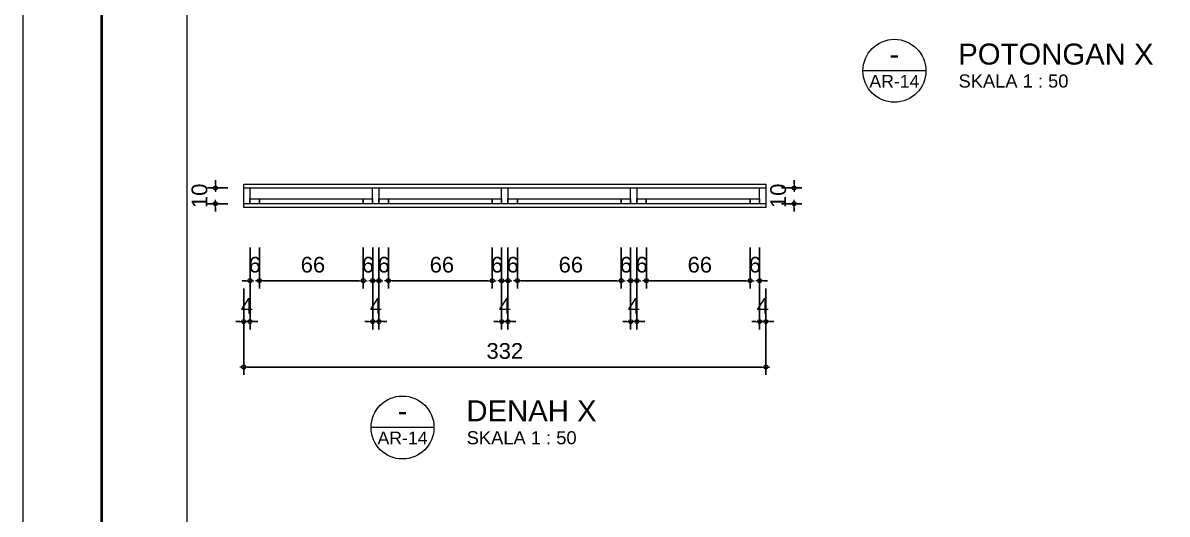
# Model space of a CAD drawing. Header units: inches. Extents: x 249 to 1192, y -18 to 440.
# Drawn here: x 249.22 to 263.77, y 130.47 to 136.71 of the extents above; entities that cross this region are included whole.
import ezdxf
from ezdxf.enums import TextEntityAlignment as Align

# ---------------------------------------------------------------- set-up
doc = ezdxf.new("R2010")
doc.units = ezdxf.units.IN
doc.header["$MEASUREMENT"] = 0
for name, color, linetype, lineweight in [('GRS KOP', 1, 'Continuous', 40), ('KOP', 7, 'Continuous', 20), ('KUSEN', 16, 'Continuous', 15), ('lan', 7, 'Continuous', 15), ('NOT', 7, 'Continuous', 9), ('TEXS', 7, 'Continuous', 9)]:
    doc.layers.add(name, color=color, linetype=linetype, lineweight=lineweight)
doc.styles.add('S', font='SIMPLEX', dxfattribs={"width": 1.1})
doc.styles.get("Standard").update_dxf_attribs({"font": 'arial.ttf'})
doc.dimstyles.new('SK-50', dxfattribs={"dimtxt": 0.25, "dimasz": 0.1, "dimexe": 0.1, "dimexo": 0, "dimgap": 0.1, "dimtad": 1, "dimdec": 0, "dimlfac": 50, "dimzin": 12, "dimdsep": 46, "dimtxsty": 'Standard', "dimblk": 'BULAT', "dimcen": 0.1, "dimadec": 0, "dimazin": 3, "dimtfac": 1, "dimtdec": 0, "dimtix": 1, "dimtofl": 0, "dimtmove": 0, "dimatfit": 3, "dimldrblk": 'BULAT', "dimfxl": 0, "dimtolj": 1, "dimtzin": 0, "dimarcsym": 0})

# ---------------------------------------------------------------- blocks, each defined once
blk = doc.blocks.new('KOP-ARS')
at = {"layer": 'GRS KOP'}
blk.add_line((1, 54), (1, 1), dxfattribs=at)
at = {"layer": 'KOP'}
blk.add_lwpolyline([(0, 0), (84, 0), (84, 55), (0, 55)], close=True, dxfattribs=at)
for tag, height, p in [('SUKMA', 0.2, (78, 9.9)), ('1:100', 0.25, (81.3, 5.5)), ('1:100', 0.25, (81.3, 4.9)), ('1:100', 0.25, (81.3, 4.3)), ('AR-01', 0.35, (78.15, 2.7)), ('10', 0.35, (81.3, 2.7)), ('2012', 0.35, (81.3, 1.7))]:
    blk.add_attdef(tag, text='', height=height, dxfattribs=at).set_placement(p, align=Align.MIDDLE)
for p in [(73.7, 5.325), (73.7, 4.725), (73.7, 4.125)]:
    blk.add_attdef('-', p, '', height=0.35, dxfattribs=at)
blk = doc.blocks.new('BULAT')
for p, q in [((-1, 0), (1, 0)), ((0, -1), (0, 1))]:
    blk.add_line(p, q)
blk.add_circle((0, 0), 0.5)
blk = doc.blocks.new('*D748')
at = {"layer": 'DEFPOINTS', "color": 0}
for p in [(252.226, 133.852), (253.546, 133.852), (252.226, 133.432)]:
    blk.add_point(p, dxfattribs=at)
at = {"layer": 'TEXS', "color": 0, "lineweight": -2}
for p, q in [((252.226, 133.852), (252.226, 133.332)), ((253.546, 133.852), (253.546, 133.332)), ((253.496, 133.432), (252.276, 133.432))]:
    blk.add_line(p, q, dxfattribs=at)
at = {"layer": 'TEXS', "color": 0, "lineweight": -2, "xscale": 0.05, "yscale": 0.05, "zscale": 0.05}
for p, rotation in [((252.226, 133.432), 179.9999999999739), ((253.546, 133.432), 359.999999999974)]:
    blk.add_blockref('BULAT', p, dxfattribs=dict(at, rotation=rotation))
at = {"layer": 'TEXS', "color": 0, "insert": (252.906, 133.634), "char_height": 0.2, "attachment_point": 5}
blk.add_mtext('\\A1;66', dxfattribs=at)
blk = doc.blocks.new('*D749')
at = {"layer": 'DEFPOINTS', "color": 0}
for p in [(253.666, 133.332), (253.746, 133.332), (253.666, 132.913)]:
    blk.add_point(p, dxfattribs=at)
at = {"layer": 'TEXS', "color": 0, "lineweight": -2}
for p, q in [((253.666, 133.332), (253.666, 132.813)), ((253.746, 133.332), (253.746, 132.813)), ((253.616, 132.913), (253.566, 132.913)), ((253.796, 132.913), (253.846, 132.913))]:
    blk.add_line(p, q, dxfattribs=at)
at = {"layer": 'TEXS', "color": 0, "lineweight": -2, "xscale": 0.05, "yscale": 0.05, "zscale": 0.05}
for p, rotation in [((253.666, 132.913), 359.999999999974), ((253.746, 132.913), 179.9999999999739)]:
    blk.add_blockref('BULAT', p, dxfattribs=dict(at, rotation=rotation))
at = {"layer": 'TEXS', "color": 0, "insert": (253.706, 133.113), "char_height": 0.2, "attachment_point": 5}
blk.add_mtext('\\A1;4', dxfattribs=at)
blk = doc.blocks.new('*D750')
at = {"layer": 'DEFPOINTS', "color": 0}
for p in [(251.666, 134.61), (251.826, 134.61), (251.826, 134.41)]:
    blk.add_point(p, dxfattribs=at)
at = {"layer": 'TEXS', "color": 0, "lineweight": -2}
for p, q in [((251.826, 134.61), (251.566, 134.61)), ((251.666, 134.66), (251.666, 134.71)), ((251.826, 134.41), (251.566, 134.41)), ((251.666, 134.36), (251.666, 134.31))]:
    blk.add_line(p, q, dxfattribs=at)
at = {"layer": 'TEXS', "color": 0, "lineweight": -2, "xscale": 0.05, "yscale": 0.05, "zscale": 0.05}
for p, rotation in [((251.666, 134.61), 270), ((251.666, 134.41), 90)]:
    blk.add_blockref('BULAT', p, dxfattribs=dict(at, rotation=rotation))
at = {"layer": 'TEXS', "color": 0, "insert": (251.464, 134.51), "char_height": 0.2, "attachment_point": 5, "rotation": 90}
blk.add_mtext('\\A1;10', dxfattribs=at)
blk = doc.blocks.new('*D751')
at = {"layer": 'DEFPOINTS', "color": 0}
for p in [(252.026, 133.332), (258.666, 133.332), (258.666, 132.335)]:
    blk.add_point(p, dxfattribs=at)
at = {"layer": 'TEXS', "color": 0, "lineweight": -2}
for p, q in [((252.026, 133.332), (252.026, 132.235)), ((258.666, 133.332), (258.666, 132.235)), ((252.076, 132.335), (258.616, 132.335))]:
    blk.add_line(p, q, dxfattribs=at)
at = {"layer": 'TEXS', "color": 0, "lineweight": -2, "xscale": 0.05, "yscale": 0.05, "zscale": 0.05, "rotation": 180}
blk.add_blockref('BULAT', (252.026, 132.335), dxfattribs=at)
at = {"layer": 'TEXS', "color": 0, "lineweight": -2, "xscale": 0.05, "yscale": 0.05, "zscale": 0.05}
blk.add_blockref('BULAT', (258.666, 132.335), dxfattribs=at)
at = {"layer": 'TEXS', "color": 0, "insert": (255.346, 132.538), "char_height": 0.2, "attachment_point": 5}
blk.add_mtext('\\A1;332', dxfattribs=at)
blk = doc.blocks.new('*D752')
at = {"layer": 'DEFPOINTS', "color": 0}
for p in [(252.026, 133.332), (252.106, 133.332), (252.026, 132.913)]:
    blk.add_point(p, dxfattribs=at)
at = {"layer": 'TEXS', "color": 0, "lineweight": -2}
for p, q in [((252.026, 133.332), (252.026, 132.813)), ((252.106, 133.332), (252.106, 132.813)), ((251.976, 132.913), (251.926, 132.913)), ((252.156, 132.913), (252.206, 132.913))]:
    blk.add_line(p, q, dxfattribs=at)
at = {"layer": 'TEXS', "color": 0, "lineweight": -2, "xscale": 0.05, "yscale": 0.05, "zscale": 0.05}
for p, rotation in [((252.026, 132.913), 359.999999999974), ((252.106, 132.913), 179.9999999999739)]:
    blk.add_blockref('BULAT', p, dxfattribs=dict(at, rotation=rotation))
at = {"layer": 'TEXS', "color": 0, "insert": (252.066, 133.113), "char_height": 0.2, "attachment_point": 5}
blk.add_mtext('\\A1;4', dxfattribs=at)
blk = doc.blocks.new('*D753')
at = {"layer": 'DEFPOINTS', "color": 0}
for p in [(252.106, 133.852), (252.226, 133.852), (252.106, 133.432)]:
    blk.add_point(p, dxfattribs=at)
at = {"layer": 'TEXS', "color": 0, "lineweight": -2}
for p, q in [((252.106, 133.852), (252.106, 133.332)), ((252.226, 133.852), (252.226, 133.332)), ((252.056, 133.432), (252.006, 133.432)), ((252.276, 133.432), (252.326, 133.432))]:
    blk.add_line(p, q, dxfattribs=at)
at = {"layer": 'TEXS', "color": 0, "lineweight": -2, "xscale": 0.05, "yscale": 0.05, "zscale": 0.05}
for p, rotation in [((252.106, 133.432), 359.999999999974), ((252.226, 133.432), 179.9999999999739)]:
    blk.add_blockref('BULAT', p, dxfattribs=dict(at, rotation=rotation))
at = {"layer": 'TEXS', "color": 0, "insert": (252.166, 133.634), "char_height": 0.2, "attachment_point": 5}
blk.add_mtext('\\A1;6', dxfattribs=at)
blk = doc.blocks.new('*D754')
at = {"layer": 'DEFPOINTS', "color": 0}
for p in [(253.546, 133.852), (253.666, 133.852), (253.546, 133.432)]:
    blk.add_point(p, dxfattribs=at)
at = {"layer": 'TEXS', "color": 0, "lineweight": -2}
for p, q in [((253.546, 133.852), (253.546, 133.332)), ((253.666, 133.852), (253.666, 133.332)), ((253.496, 133.432), (253.446, 133.432)), ((253.716, 133.432), (253.766, 133.432))]:
    blk.add_line(p, q, dxfattribs=at)
at = {"layer": 'TEXS', "color": 0, "lineweight": -2, "xscale": 0.05, "yscale": 0.05, "zscale": 0.05}
for p, rotation in [((253.546, 133.432), 359.999999999974), ((253.666, 133.432), 179.9999999999739)]:
    blk.add_blockref('BULAT', p, dxfattribs=dict(at, rotation=rotation))
at = {"layer": 'TEXS', "color": 0, "insert": (253.606, 133.634), "char_height": 0.2, "attachment_point": 5}
blk.add_mtext('\\A1;6', dxfattribs=at)
blk = doc.blocks.new('*D755')
at = {"layer": 'DEFPOINTS', "color": 0}
for p in [(253.746, 133.852), (253.866, 133.852), (253.746, 133.432)]:
    blk.add_point(p, dxfattribs=at)
at = {"layer": 'TEXS', "color": 0, "lineweight": -2}
for p, q in [((253.746, 133.852), (253.746, 133.332)), ((253.866, 133.852), (253.866, 133.332)), ((253.696, 133.432), (253.646, 133.432)), ((253.916, 133.432), (253.966, 133.432))]:
    blk.add_line(p, q, dxfattribs=at)
at = {"layer": 'TEXS', "color": 0, "lineweight": -2, "xscale": 0.05, "yscale": 0.05, "zscale": 0.05}
for p, rotation in [((253.746, 133.432), 359.999999999974), ((253.866, 133.432), 179.9999999999739)]:
    blk.add_blockref('BULAT', p, dxfattribs=dict(at, rotation=rotation))
at = {"layer": 'TEXS', "color": 0, "insert": (253.806, 133.634), "char_height": 0.2, "attachment_point": 5}
blk.add_mtext('\\A1;6', dxfattribs=at)
blk = doc.blocks.new('*D756')
at = {"layer": 'DEFPOINTS', "color": 0}
for p in [(253.866, 133.852), (255.186, 133.852), (253.866, 133.432)]:
    blk.add_point(p, dxfattribs=at)
at = {"layer": 'TEXS', "color": 0, "lineweight": -2}
for p, q in [((253.866, 133.852), (253.866, 133.332)), ((255.186, 133.852), (255.186, 133.332)), ((255.136, 133.432), (253.916, 133.432))]:
    blk.add_line(p, q, dxfattribs=at)
at = {"layer": 'TEXS', "color": 0, "lineweight": -2, "xscale": 0.05, "yscale": 0.05, "zscale": 0.05}
for p, rotation in [((253.866, 133.432), 179.9999999999739), ((255.186, 133.432), 359.999999999974)]:
    blk.add_blockref('BULAT', p, dxfattribs=dict(at, rotation=rotation))
at = {"layer": 'TEXS', "color": 0, "insert": (254.546, 133.634), "char_height": 0.2, "attachment_point": 5}
blk.add_mtext('\\A1;66', dxfattribs=at)
blk = doc.blocks.new('*D757')
at = {"layer": 'DEFPOINTS', "color": 0}
for p in [(255.186, 133.852), (255.306, 133.852), (255.186, 133.432)]:
    blk.add_point(p, dxfattribs=at)
at = {"layer": 'TEXS', "color": 0, "lineweight": -2}
for p, q in [((255.186, 133.852), (255.186, 133.332)), ((255.306, 133.852), (255.306, 133.332)), ((255.136, 133.432), (255.086, 133.432)), ((255.356, 133.432), (255.406, 133.432))]:
    blk.add_line(p, q, dxfattribs=at)
at = {"layer": 'TEXS', "color": 0, "lineweight": -2, "xscale": 0.05, "yscale": 0.05, "zscale": 0.05}
for p, rotation in [((255.186, 133.432), 359.999999999974), ((255.306, 133.432), 179.9999999999739)]:
    blk.add_blockref('BULAT', p, dxfattribs=dict(at, rotation=rotation))
at = {"layer": 'TEXS', "color": 0, "insert": (255.246, 133.634), "char_height": 0.2, "attachment_point": 5}
blk.add_mtext('\\A1;6', dxfattribs=at)
blk = doc.blocks.new('*D758')
at = {"layer": 'DEFPOINTS', "color": 0}
for p in [(255.306, 133.332), (255.386, 133.332), (255.306, 132.913)]:
    blk.add_point(p, dxfattribs=at)
at = {"layer": 'TEXS', "color": 0, "lineweight": -2}
for p, q in [((255.306, 133.332), (255.306, 132.813)), ((255.386, 133.332), (255.386, 132.813)), ((255.256, 132.913), (255.206, 132.913)), ((255.436, 132.913), (255.486, 132.913))]:
    blk.add_line(p, q, dxfattribs=at)
at = {"layer": 'TEXS', "color": 0, "lineweight": -2, "xscale": 0.05, "yscale": 0.05, "zscale": 0.05}
for p, rotation in [((255.306, 132.913), 359.999999999974), ((255.386, 132.913), 179.9999999999739)]:
    blk.add_blockref('BULAT', p, dxfattribs=dict(at, rotation=rotation))
at = {"layer": 'TEXS', "color": 0, "insert": (255.346, 133.113), "char_height": 0.2, "attachment_point": 5}
blk.add_mtext('\\A1;4', dxfattribs=at)
blk = doc.blocks.new('*D759')
at = {"layer": 'DEFPOINTS', "color": 0}
for p in [(255.386, 133.852), (255.506, 133.852), (255.386, 133.432)]:
    blk.add_point(p, dxfattribs=at)
at = {"layer": 'TEXS', "color": 0, "lineweight": -2}
for p, q in [((255.386, 133.852), (255.386, 133.332)), ((255.506, 133.852), (255.506, 133.332)), ((255.336, 133.432), (255.286, 133.432)), ((255.556, 133.432), (255.606, 133.432))]:
    blk.add_line(p, q, dxfattribs=at)
at = {"layer": 'TEXS', "color": 0, "lineweight": -2, "xscale": 0.05, "yscale": 0.05, "zscale": 0.05}
for p, rotation in [((255.386, 133.432), 359.999999999974), ((255.506, 133.432), 179.9999999999739)]:
    blk.add_blockref('BULAT', p, dxfattribs=dict(at, rotation=rotation))
at = {"layer": 'TEXS', "color": 0, "insert": (255.446, 133.634), "char_height": 0.2, "attachment_point": 5}
blk.add_mtext('\\A1;6', dxfattribs=at)
blk = doc.blocks.new('*D760')
at = {"layer": 'DEFPOINTS', "color": 0}
for p in [(255.506, 133.852), (256.826, 133.852), (255.506, 133.432)]:
    blk.add_point(p, dxfattribs=at)
at = {"layer": 'TEXS', "color": 0, "lineweight": -2}
for p, q in [((255.506, 133.852), (255.506, 133.332)), ((256.826, 133.852), (256.826, 133.332)), ((256.776, 133.432), (255.556, 133.432))]:
    blk.add_line(p, q, dxfattribs=at)
at = {"layer": 'TEXS', "color": 0, "lineweight": -2, "xscale": 0.05, "yscale": 0.05, "zscale": 0.05}
for p, rotation in [((255.506, 133.432), 179.9999999999739), ((256.826, 133.432), 359.999999999974)]:
    blk.add_blockref('BULAT', p, dxfattribs=dict(at, rotation=rotation))
at = {"layer": 'TEXS', "color": 0, "insert": (256.186, 133.634), "char_height": 0.2, "attachment_point": 5}
blk.add_mtext('\\A1;66', dxfattribs=at)
blk = doc.blocks.new('*D761')
at = {"layer": 'DEFPOINTS', "color": 0}
for p in [(256.826, 133.852), (256.946, 133.852), (256.826, 133.432)]:
    blk.add_point(p, dxfattribs=at)
at = {"layer": 'TEXS', "color": 0, "lineweight": -2}
for p, q in [((256.826, 133.852), (256.826, 133.332)), ((256.946, 133.852), (256.946, 133.332)), ((256.776, 133.432), (256.726, 133.432)), ((256.996, 133.432), (257.046, 133.432))]:
    blk.add_line(p, q, dxfattribs=at)
at = {"layer": 'TEXS', "color": 0, "lineweight": -2, "xscale": 0.05, "yscale": 0.05, "zscale": 0.05}
for p, rotation in [((256.826, 133.432), 359.999999999974), ((256.946, 133.432), 179.9999999999739)]:
    blk.add_blockref('BULAT', p, dxfattribs=dict(at, rotation=rotation))
at = {"layer": 'TEXS', "color": 0, "insert": (256.886, 133.634), "char_height": 0.2, "attachment_point": 5}
blk.add_mtext('\\A1;6', dxfattribs=at)
blk = doc.blocks.new('*D762')
at = {"layer": 'DEFPOINTS', "color": 0}
for p in [(256.946, 133.332), (257.026, 133.332), (256.946, 132.913)]:
    blk.add_point(p, dxfattribs=at)
at = {"layer": 'TEXS', "color": 0, "lineweight": -2}
for p, q in [((256.946, 133.332), (256.946, 132.813)), ((257.026, 133.332), (257.026, 132.813)), ((256.896, 132.913), (256.846, 132.913)), ((257.076, 132.913), (257.126, 132.913))]:
    blk.add_line(p, q, dxfattribs=at)
at = {"layer": 'TEXS', "color": 0, "lineweight": -2, "xscale": 0.05, "yscale": 0.05, "zscale": 0.05}
for p, rotation in [((256.946, 132.913), 359.999999999974), ((257.026, 132.913), 179.9999999999739)]:
    blk.add_blockref('BULAT', p, dxfattribs=dict(at, rotation=rotation))
at = {"layer": 'TEXS', "color": 0, "insert": (256.986, 133.113), "char_height": 0.2, "attachment_point": 5}
blk.add_mtext('\\A1;4', dxfattribs=at)
blk = doc.blocks.new('*D763')
at = {"layer": 'DEFPOINTS', "color": 0}
for p in [(257.026, 133.852), (257.146, 133.852), (257.026, 133.432)]:
    blk.add_point(p, dxfattribs=at)
at = {"layer": 'TEXS', "color": 0, "lineweight": -2}
for p, q in [((257.026, 133.852), (257.026, 133.332)), ((257.146, 133.852), (257.146, 133.332)), ((256.976, 133.432), (256.926, 133.432)), ((257.196, 133.432), (257.246, 133.432))]:
    blk.add_line(p, q, dxfattribs=at)
at = {"layer": 'TEXS', "color": 0, "lineweight": -2, "xscale": 0.05, "yscale": 0.05, "zscale": 0.05}
for p, rotation in [((257.026, 133.432), 359.999999999974), ((257.146, 133.432), 179.9999999999739)]:
    blk.add_blockref('BULAT', p, dxfattribs=dict(at, rotation=rotation))
at = {"layer": 'TEXS', "color": 0, "insert": (257.086, 133.634), "char_height": 0.2, "attachment_point": 5}
blk.add_mtext('\\A1;6', dxfattribs=at)
blk = doc.blocks.new('*D764')
at = {"layer": 'DEFPOINTS', "color": 0}
for p in [(257.146, 133.852), (258.466, 133.852), (257.146, 133.432)]:
    blk.add_point(p, dxfattribs=at)
at = {"layer": 'TEXS', "color": 0, "lineweight": -2}
for p, q in [((257.146, 133.852), (257.146, 133.332)), ((258.466, 133.852), (258.466, 133.332)), ((258.416, 133.432), (257.196, 133.432))]:
    blk.add_line(p, q, dxfattribs=at)
at = {"layer": 'TEXS', "color": 0, "lineweight": -2, "xscale": 0.05, "yscale": 0.05, "zscale": 0.05}
for p, rotation in [((257.146, 133.432), 179.9999999999739), ((258.466, 133.432), 359.999999999974)]:
    blk.add_blockref('BULAT', p, dxfattribs=dict(at, rotation=rotation))
at = {"layer": 'TEXS', "color": 0, "insert": (257.826, 133.634), "char_height": 0.2, "attachment_point": 5}
blk.add_mtext('\\A1;66', dxfattribs=at)
blk = doc.blocks.new('*D765')
at = {"layer": 'DEFPOINTS', "color": 0}
for p in [(258.466, 133.852), (258.586, 133.852), (258.466, 133.432)]:
    blk.add_point(p, dxfattribs=at)
at = {"layer": 'TEXS', "color": 0, "lineweight": -2}
for p, q in [((258.466, 133.852), (258.466, 133.332)), ((258.586, 133.852), (258.586, 133.332)), ((258.416, 133.432), (258.366, 133.432)), ((258.636, 133.432), (258.686, 133.432))]:
    blk.add_line(p, q, dxfattribs=at)
at = {"layer": 'TEXS', "color": 0, "lineweight": -2, "xscale": 0.05, "yscale": 0.05, "zscale": 0.05}
for p, rotation in [((258.466, 133.432), 359.999999999974), ((258.586, 133.432), 179.9999999999739)]:
    blk.add_blockref('BULAT', p, dxfattribs=dict(at, rotation=rotation))
at = {"layer": 'TEXS', "color": 0, "insert": (258.526, 133.634), "char_height": 0.2, "attachment_point": 5}
blk.add_mtext('\\A1;6', dxfattribs=at)
blk = doc.blocks.new('*D766')
at = {"layer": 'DEFPOINTS', "color": 0}
for p in [(258.586, 133.332), (258.666, 133.332), (258.586, 132.913)]:
    blk.add_point(p, dxfattribs=at)
at = {"layer": 'TEXS', "color": 0, "lineweight": -2}
for p, q in [((258.586, 133.332), (258.586, 132.813)), ((258.666, 133.332), (258.666, 132.813)), ((258.536, 132.913), (258.486, 132.913)), ((258.716, 132.913), (258.766, 132.913))]:
    blk.add_line(p, q, dxfattribs=at)
at = {"layer": 'TEXS', "color": 0, "lineweight": -2, "xscale": 0.05, "yscale": 0.05, "zscale": 0.05}
for p, rotation in [((258.586, 132.913), 359.999999999974), ((258.666, 132.913), 179.9999999999739)]:
    blk.add_blockref('BULAT', p, dxfattribs=dict(at, rotation=rotation))
at = {"layer": 'TEXS', "color": 0, "insert": (258.626, 133.113), "char_height": 0.2, "attachment_point": 5}
blk.add_mtext('\\A1;4', dxfattribs=at)
blk = doc.blocks.new('*D767')
at = {"layer": 'DEFPOINTS', "color": 0}
for p in [(258.866, 134.61), (259.025, 134.61), (258.866, 134.41)]:
    blk.add_point(p, dxfattribs=at)
at = {"layer": 'TEXS', "color": 0, "lineweight": -2}
for p, q in [((258.866, 134.61), (259.125, 134.61)), ((259.025, 134.66), (259.025, 134.71)), ((258.866, 134.41), (259.125, 134.41)), ((259.025, 134.36), (259.025, 134.31))]:
    blk.add_line(p, q, dxfattribs=at)
at = {"layer": 'TEXS', "color": 0, "lineweight": -2, "xscale": 0.05, "yscale": 0.05, "zscale": 0.05}
for p, rotation in [((259.025, 134.61), 270), ((259.025, 134.41), 90)]:
    blk.add_blockref('BULAT', p, dxfattribs=dict(at, rotation=rotation))
at = {"layer": 'TEXS', "color": 0, "insert": (258.823, 134.51), "char_height": 0.2, "attachment_point": 5, "rotation": 90}
blk.add_mtext('\\A1;10', dxfattribs=at)
blk = doc.blocks.new('Ndtpd')
blk.add_line((0.747, 0), (-0.747, 0))
blk.add_circle((0, 0), 0.747)
at = {"color": 10, "style": 'S', "width": 1.1, "flags": 4}
blk.add_attdef('NO', text='', height=0.5, dxfattribs=at).set_placement((0, 0.148), align=Align.CENTER)
blk.add_attdef('NDTPD', (1.516, 0.148), '', height=0.5, dxfattribs=at)
at = {"color": 5, "style": 'S', "width": 1.1, "flags": 4}
blk.add_attdef('NOLBR', text='', height=0.3, dxfattribs=at).set_placement((0, -0.398), align=Align.CENTER)
blk.add_attdef('SKALA', (1.523, -0.398), '', height=0.3, dxfattribs=at)

msp = doc.modelspace()

# ---------------------------------------------------------------- linework, layer by layer
at = {"layer": 'KUSEN'}
for points in [[(252.0255, 134.6096), (258.6655, 134.6096), (258.6655, 134.4096), (252.0255, 134.4096)], [(252.0255, 134.6096), (252.1055, 134.6096), (252.1055, 134.4096), (252.0255, 134.4096)], [(253.6655, 134.6096), (253.7455, 134.6096), (253.7455, 134.4096), (253.6655, 134.4096)], [(255.3055, 134.6096), (255.3855, 134.6096), (255.3855, 134.4096), (255.3055, 134.4096)], [(256.9455, 134.6096), (257.0255, 134.6096), (257.0255, 134.4096), (256.9455, 134.4096)], [(258.5855, 134.6096), (258.6655, 134.6096), (258.6655, 134.4096), (258.5855, 134.4096)], [(252.1055, 134.4096), (252.1055, 134.4697), (252.2255, 134.4697), (252.2255, 134.4097)], [(252.2255, 134.4697), (253.5455, 134.4697), (253.5455, 134.4096), (252.2255, 134.4096)], [(253.5455, 134.4096), (253.5455, 134.4697), (253.6655, 134.4697), (253.6655, 134.4097)], [(253.7455, 134.4096), (253.7455, 134.4697), (253.8655, 134.4697), (253.8655, 134.4097)], [(253.8655, 134.4697), (255.1855, 134.4697), (255.1855, 134.4096), (253.8655, 134.4096)], [(255.1855, 134.4096), (255.1855, 134.4697), (255.3055, 134.4697), (255.3055, 134.4097)], [(255.3855, 134.4096), (255.3855, 134.4697), (255.5055, 134.4697), (255.5055, 134.4097)], [(255.5055, 134.4697), (256.8255, 134.4697), (256.8255, 134.4096), (255.5055, 134.4096)], [(256.8255, 134.4096), (256.8255, 134.4697), (256.9455, 134.4697), (256.9455, 134.4097)], [(257.0255, 134.4096), (257.0255, 134.4697), (257.1455, 134.4697), (257.1455, 134.4097)], [(257.1455, 134.4697), (258.4655, 134.4697), (258.4655, 134.4096), (257.1455, 134.4096)], [(258.4655, 134.4096), (258.4655, 134.4697), (258.5855, 134.4697), (258.5855, 134.4097)]]:
    msp.add_lwpolyline(points, close=True, dxfattribs=at)
at = {"layer": 'lan', "ltscale": 0.1}
msp.add_lwpolyline([(252.0255, 134.6596), (258.6655, 134.6596), (258.6655, 134.3596), (252.0255, 134.3596)], close=True, dxfattribs=at)
at = {"layer": 'TEXS'}
msp.add_lwpolyline([(251.3016, 124.863), (263.9483, 124.863), (263.9483, 144.8998), (251.3016, 144.8998)], close=True, dxfattribs=at)

# ---------------------------------------------------------------- block references
at = {"layer": 'KOP'}
msp.add_blockref('KOP-ARS', (249.2179, 115.4885), dxfattribs=at)
at = {"layer": 'NOT', "lineweight": 0}
ref = msp.add_blockref('Ndtpd', (260.3, 136.0985), dxfattribs=dict(at, xscale=0.5354752342703932, yscale=0.5354752342703932, zscale=0.5354752342703932))
ref.add_attrib('NO', '-', dxfattribs={"layer": '0', "height": 0.2667, "flags": 4}).set_placement((260.2997, 136.1775), align=Align.CENTER)
ref.add_attrib('NDTPD', 'POTONGAN X', (261.1117, 136.1775), dxfattribs={"layer": '0', "height": 0.26667, "flags": 4})
ref.add_attrib('NOLBR', 'AR-14', dxfattribs={"layer": '0', "height": 0.16064, "flags": 4}).set_placement((260.2997, 135.8852), align=Align.CENTER)
ref.add_attrib('SKALA', 'SKALA 1 : 50', (261.1156, 135.8852), dxfattribs={"layer": '0', "height": 0.166667, "flags": 4})
ref = msp.add_blockref('Ndtpd', (254.0455, 131.5666), dxfattribs=dict(at, xscale=0.5354752342703932, yscale=0.5354752342703932, zscale=0.5354752342703932))
ref.add_attrib('NO', '-', dxfattribs={"layer": '0', "height": 0.2667, "flags": 4}).set_placement((254.0453, 131.6456), align=Align.CENTER)
ref.add_attrib('NDTPD', 'DENAH X', (254.8573, 131.6456), dxfattribs={"layer": '0', "height": 0.26667, "flags": 4})
ref.add_attrib('NOLBR', 'AR-14', dxfattribs={"layer": '0', "height": 0.16064, "flags": 4}).set_placement((254.0453, 131.3533), align=Align.CENTER)
ref.add_attrib('SKALA', 'SKALA 1 : 50', (254.8612, 131.3533), dxfattribs={"layer": '0', "height": 0.166667, "flags": 4})

# ---------------------------------------------------------------- dimensions: what is measured, and where the dimension line sits
at = {"layer": 'TEXS'}
for base, p1, p2, angle, picture, middle in [((251.6658, 134.6096), (251.8255, 134.4096), (251.8255, 134.6096), 90, '*D750', (251.6658, 134.5096)), ((259.0253, 134.6096), (258.8655, 134.4096), (258.8655, 134.6096), 90, '*D767', (259.0253, 134.5096)), ((252.1055, 133.4322), (252.2255, 133.8518), (252.1055, 133.8518), 180, '*D753', (252.1655, 133.4322)), ((252.2255, 133.4322), (253.5455, 133.8518), (252.2255, 133.8518), 180, '*D748', (252.9057, 133.4322)), ((253.5455, 133.4322), (253.6655, 133.8518), (253.5455, 133.8518), 180, '*D754', (253.6055, 133.4322)), ((253.7455, 133.4322), (253.8655, 133.8518), (253.7455, 133.8518), 180, '*D755', (253.8055, 133.4322)), ((253.8655, 133.4322), (255.1855, 133.8518), (253.8655, 133.8518), 180, '*D756', (254.5457, 133.4322)), ((255.1855, 133.4322), (255.3055, 133.8518), (255.1855, 133.8518), 180, '*D757', (255.2455, 133.4322)), ((255.3855, 133.4322), (255.5055, 133.8518), (255.3855, 133.8518), 180, '*D759', (255.4455, 133.4322)), ((255.5055, 133.4322), (256.8255, 133.8518), (255.5055, 133.8518), 180, '*D760', (256.1857, 133.4322)), ((256.8255, 133.4322), (256.9455, 133.8518), (256.8255, 133.8518), 180, '*D761', (256.8855, 133.4322)), ((257.0255, 133.4322), (257.1455, 133.8518), (257.0255, 133.8518), 180, '*D763', (257.0855, 133.4322)), ((257.1455, 133.4322), (258.4655, 133.8518), (257.1455, 133.8518), 180, '*D764', (257.8257, 133.4322)), ((258.4655, 133.4322), (258.5855, 133.8518), (258.4655, 133.8518), 180, '*D765', (258.5255, 133.4322)), ((252.0255, 132.9127), (252.1055, 133.3322), (252.0255, 133.3322), 180, '*D752', (252.0655, 132.9127)), ((253.6655, 132.9127), (253.7455, 133.3322), (253.6655, 133.3322), 180, '*D749', (253.7055, 132.9127)), ((255.3055, 132.9127), (255.3855, 133.3322), (255.3055, 133.3322), 180, '*D758', (255.3455, 132.9127)), ((256.9455, 132.9127), (257.0255, 133.3322), (256.9455, 133.3322), 180, '*D762', (256.9855, 132.9127)), ((258.5855, 132.9127), (258.6655, 133.3322), (258.5855, 133.3322), 180, '*D766', (258.6255, 132.9127))]:
    dim = msp.add_linear_dim(base=base, p1=p1, p2=p2, angle=angle, dimstyle='SK-50', override={"dimtxt": 0.2, "dimasz": 0.05}, dxfattribs=at)
    dim.commit()
    dim.dimension.update_dxf_attribs({"geometry": picture, "text_midpoint": middle, "dimtype": 160})
dim = msp.add_linear_dim(base=(258.6655, 132.3353), p1=(252.0255, 133.3322), p2=(258.6655, 133.3322), dimstyle='SK-50', override={"dimtxt": 0.2, "dimasz": 0.05}, dxfattribs=at)
dim.commit()
dim.dimension.update_dxf_attribs({"geometry": '*D751', "text_midpoint": (255.3455, 132.3353), "dimtype": 160})

doc.saveas('drawing.dxf')
